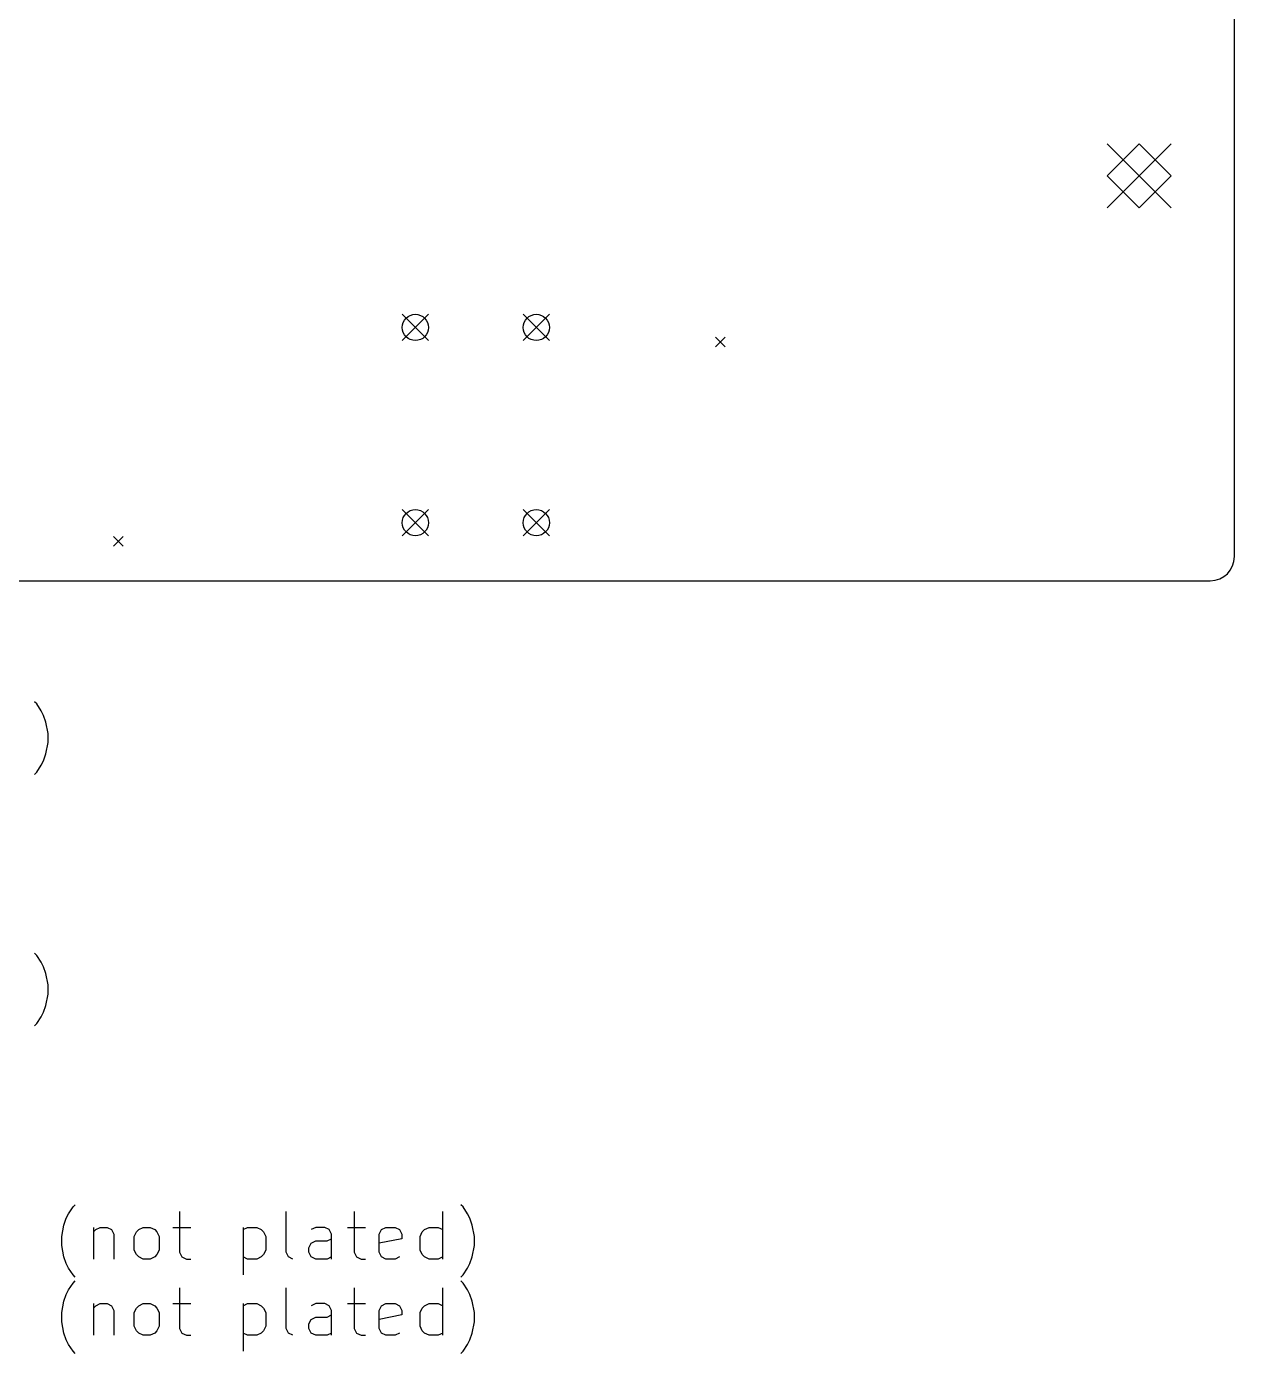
# Model space of a CAD drawing. Extents: x 8.78 to 12.8, y -7.54 to -3.15.
# Drawn here: x 10.798 to 12.795, y -7.537 to -5.344 of the extents above; entities that cross this region are included whole.
import ezdxf

# ---------------------------------------------------------------- set-up
doc = ezdxf.new("R2010")
doc.units = 0
doc.header["$MEASUREMENT"] = 0
doc.layers.add('BLACK', color=7, linetype='CONTINUOUS')

msp = doc.modelspace()

# ---------------------------------------------------------------- linework, layer by layer
at = {"layer": 'BLACK', "linetype": 'CONTINUOUS'}
for p, q in [((12.7953, -6.22), (12.7953, -3.19)), ((12.5846, -5.5374), (12.6909, -5.6437)), ((12.6909, -5.5374), (12.5846, -5.6437)), ((12.6378, -5.5374), (12.5846, -5.5906)), ((12.6909, -5.5906), (12.6378, -5.5374)), ((12.5846, -5.5906), (12.6378, -5.6437)), ((12.6378, -5.6437), (12.6909, -5.5906)), ((11.4193, -5.8195), (11.4627, -5.8628)), ((11.4627, -5.8195), (11.4193, -5.8628)), ((11.6193, -5.8195), (11.6627, -5.8628)), ((11.6627, -5.8195), (11.6193, -5.8628)), ((11.937, -5.857), (11.953, -5.873)), ((11.953, -5.857), (11.937, -5.873)), ((11.4193, -6.1423), (11.4627, -6.1857)), ((11.4627, -6.1423), (11.4193, -6.1857)), ((11.6193, -6.1423), (11.6627, -6.1857)), ((11.6627, -6.1423), (11.6193, -6.1857)), ((10.942, -6.187), (10.958, -6.203)), ((10.958, -6.187), (10.942, -6.203)), ((8.8983, -6.26), (12.7553, -6.26)), ((10.815, -6.4637), (10.8113, -6.46)), ((10.8225, -6.475), (10.815, -6.4637)), ((10.8263, -6.4825), (10.8225, -6.475)), ((10.83, -6.4937), (10.8263, -6.4825)), ((10.8338, -6.5125), (10.83, -6.4937)), ((10.8338, -6.5275), (10.8338, -6.5125)), ((10.83, -6.5462), (10.8338, -6.5275)), ((10.8225, -6.565), (10.8263, -6.5575)), ((10.8263, -6.5575), (10.83, -6.5462)), ((10.8113, -6.58), (10.815, -6.5762)), ((10.815, -6.5762), (10.8225, -6.565)), ((10.815, -6.8795), (10.8113, -6.8757)), ((10.8225, -6.8907), (10.815, -6.8795)), ((10.8263, -6.8982), (10.8225, -6.8907)), ((10.83, -6.9095), (10.8263, -6.8982)), ((10.8338, -6.9282), (10.83, -6.9095)), ((10.8338, -6.9432), (10.8338, -6.9282)), ((10.83, -6.962), (10.8338, -6.9432)), ((10.8225, -6.9807), (10.8263, -6.9732)), ((10.8263, -6.9732), (10.83, -6.962)), ((10.8113, -6.9957), (10.815, -6.9919)), ((10.815, -6.9919), (10.8225, -6.9807)), ((10.8675, -7.3065), (10.875, -7.2952)), ((10.875, -7.2952), (10.8788, -7.2915)), ((11.0512, -7.3027), (11.0512, -7.3702)), ((11.2275, -7.3702), (11.2275, -7.3027)), ((11.34, -7.3027), (11.34, -7.3702)), ((11.4862, -7.3815), (11.4862, -7.3027)), ((11.5199, -7.2952), (11.5162, -7.2915)), ((11.5274, -7.3065), (11.5199, -7.2952)), ((10.8563, -7.344), (10.86, -7.3252)), ((10.86, -7.3252), (10.8638, -7.314)), ((10.8638, -7.314), (10.8675, -7.3065)), ((11.5312, -7.314), (11.5274, -7.3065)), ((11.5349, -7.3252), (11.5312, -7.314)), ((11.5387, -7.344), (11.5349, -7.3252)), ((10.8563, -7.359), (10.8563, -7.344)), ((10.9088, -7.329), (10.9088, -7.3815)), ((10.9088, -7.3365), (10.9125, -7.3327)), ((10.9125, -7.3327), (10.92, -7.329)), ((10.92, -7.329), (10.9313, -7.329)), ((10.9313, -7.329), (10.9388, -7.3327)), ((10.9388, -7.3327), (10.9425, -7.3402)), ((10.9425, -7.3402), (10.9425, -7.3815)), ((10.9762, -7.344), (10.98, -7.3365)), ((10.9762, -7.3665), (10.9762, -7.344)), ((10.98, -7.3365), (10.9837, -7.3327)), ((10.9837, -7.3327), (10.9912, -7.329)), ((10.9912, -7.329), (11.0025, -7.329)), ((11.0025, -7.329), (11.01, -7.3327)), ((11.01, -7.3327), (11.0137, -7.3365)), ((11.0137, -7.3365), (11.0175, -7.344)), ((11.0175, -7.344), (11.0175, -7.3665)), ((11.04, -7.329), (11.07, -7.329)), ((11.1562, -7.329), (11.1562, -7.4077)), ((11.1562, -7.3327), (11.1637, -7.329)), ((11.1637, -7.329), (11.1787, -7.329)), ((11.1787, -7.329), (11.1862, -7.3327)), ((11.1862, -7.3327), (11.19, -7.3365)), ((11.19, -7.3365), (11.1937, -7.344)), ((11.1937, -7.344), (11.1937, -7.3665)), ((11.2762, -7.329), (11.2687, -7.3327)), ((11.2912, -7.329), (11.2762, -7.329)), ((11.2987, -7.3327), (11.2912, -7.329)), ((11.295, -7.3515), (11.3025, -7.3477)), ((11.3025, -7.3402), (11.2987, -7.3327)), ((11.3025, -7.3815), (11.3025, -7.3402)), ((11.3287, -7.329), (11.3587, -7.329)), ((11.3812, -7.3402), (11.3849, -7.3327)), ((11.3812, -7.3702), (11.3812, -7.3402)), ((11.4187, -7.3477), (11.3812, -7.3552)), ((11.3849, -7.3327), (11.3924, -7.329)), ((11.3924, -7.329), (11.4074, -7.329)), ((11.4074, -7.329), (11.4149, -7.3327)), ((11.4149, -7.3327), (11.4187, -7.3402)), ((11.4187, -7.3402), (11.4187, -7.3477)), ((11.4487, -7.344), (11.4524, -7.3365)), ((11.4487, -7.3665), (11.4487, -7.344)), ((11.4524, -7.3365), (11.4562, -7.3327)), ((11.4562, -7.3327), (11.4637, -7.329)), ((11.4637, -7.329), (11.4787, -7.329)), ((11.4787, -7.329), (11.4862, -7.3327)), ((11.5387, -7.359), (11.5387, -7.344)), ((10.86, -7.3777), (10.8563, -7.359)), ((10.98, -7.374), (10.9762, -7.3665)), ((11.0175, -7.3665), (11.0137, -7.374)), ((11.0512, -7.3702), (11.055, -7.3777)), ((11.1937, -7.3665), (11.19, -7.374)), ((11.2312, -7.3777), (11.2275, -7.3702)), ((11.265, -7.3627), (11.2687, -7.3552)), ((11.265, -7.3702), (11.265, -7.3627)), ((11.2687, -7.3777), (11.265, -7.3702)), ((11.2687, -7.3552), (11.2762, -7.3515)), ((11.2762, -7.3515), (11.295, -7.3515)), ((11.34, -7.3702), (11.3437, -7.3777)), ((11.3849, -7.3777), (11.3812, -7.3702)), ((11.4524, -7.374), (11.4487, -7.3665)), ((11.5349, -7.3777), (11.5387, -7.359)), ((10.8638, -7.3889), (10.86, -7.3777)), ((10.8675, -7.3964), (10.8638, -7.3889)), ((10.9837, -7.3777), (10.98, -7.374)), ((10.9912, -7.3815), (10.9837, -7.3777)), ((11.0025, -7.3815), (10.9912, -7.3815)), ((11.01, -7.3777), (11.0025, -7.3815)), ((11.0137, -7.374), (11.01, -7.3777)), ((11.055, -7.3777), (11.0625, -7.3815)), ((11.0625, -7.3815), (11.07, -7.3815)), ((11.1637, -7.3815), (11.1562, -7.3777)), ((11.1787, -7.3815), (11.1637, -7.3815)), ((11.1862, -7.3777), (11.1787, -7.3815)), ((11.19, -7.374), (11.1862, -7.3777)), ((11.2387, -7.3815), (11.2312, -7.3777)), ((11.2762, -7.3815), (11.2687, -7.3777)), ((11.295, -7.3815), (11.2762, -7.3815)), ((11.3025, -7.3777), (11.295, -7.3815)), ((11.3437, -7.3777), (11.3512, -7.3815)), ((11.3512, -7.3815), (11.3587, -7.3815)), ((11.3924, -7.3815), (11.3849, -7.3777)), ((11.4074, -7.3815), (11.3924, -7.3815)), ((11.4149, -7.3777), (11.4074, -7.3815)), ((11.4562, -7.3777), (11.4524, -7.374)), ((11.4637, -7.3815), (11.4562, -7.3777)), ((11.4787, -7.3815), (11.4637, -7.3815)), ((11.4862, -7.3777), (11.4787, -7.3815)), ((11.5274, -7.3964), (11.5312, -7.3889)), ((11.5312, -7.3889), (11.5349, -7.3777)), ((10.875, -7.4077), (10.8675, -7.3964)), ((10.8788, -7.4114), (10.875, -7.4077)), ((11.5162, -7.4114), (11.5199, -7.4077)), ((11.5199, -7.4077), (11.5274, -7.3964)), ((10.8638, -7.4399), (10.8675, -7.4324)), ((10.8675, -7.4324), (10.875, -7.4212)), ((10.875, -7.4212), (10.8788, -7.4174)), ((11.0512, -7.4287), (11.0512, -7.4962)), ((11.2275, -7.4962), (11.2275, -7.4287)), ((11.34, -7.4287), (11.34, -7.4962)), ((11.4862, -7.5074), (11.4862, -7.4287)), ((11.5199, -7.4212), (11.5162, -7.4174)), ((11.5274, -7.4324), (11.5199, -7.4212)), ((11.5312, -7.4399), (11.5274, -7.4324)), ((10.8563, -7.4699), (10.86, -7.4512)), ((10.86, -7.4512), (10.8638, -7.4399)), ((10.9088, -7.4549), (10.9088, -7.5074)), ((10.9125, -7.4587), (10.92, -7.4549)), ((10.92, -7.4549), (10.9313, -7.4549)), ((10.9313, -7.4549), (10.9388, -7.4587)), ((10.9837, -7.4587), (10.9912, -7.4549)), ((10.9912, -7.4549), (11.0025, -7.4549)), ((11.0025, -7.4549), (11.01, -7.4587)), ((11.04, -7.4549), (11.07, -7.4549)), ((11.1562, -7.4549), (11.1562, -7.5337)), ((11.1562, -7.4587), (11.1637, -7.4549)), ((11.1637, -7.4549), (11.1787, -7.4549)), ((11.1787, -7.4549), (11.1862, -7.4587)), ((11.2762, -7.4549), (11.2687, -7.4587)), ((11.2912, -7.4549), (11.2762, -7.4549)), ((11.2987, -7.4587), (11.2912, -7.4549)), ((11.3287, -7.4549), (11.3587, -7.4549)), ((11.3849, -7.4587), (11.3924, -7.4549)), ((11.3924, -7.4549), (11.4074, -7.4549)), ((11.4074, -7.4549), (11.4149, -7.4587)), ((11.4562, -7.4587), (11.4637, -7.4549)), ((11.4637, -7.4549), (11.4787, -7.4549)), ((11.4787, -7.4549), (11.4862, -7.4587)), ((11.5349, -7.4512), (11.5312, -7.4399)), ((11.5387, -7.4699), (11.5349, -7.4512)), ((10.8563, -7.4849), (10.8563, -7.4699)), ((10.9088, -7.4624), (10.9125, -7.4587)), ((10.9388, -7.4587), (10.9425, -7.4662)), ((10.9425, -7.4662), (10.9425, -7.5074)), ((10.9762, -7.4699), (10.98, -7.4624)), ((10.9762, -7.4924), (10.9762, -7.4699)), ((10.98, -7.4624), (10.9837, -7.4587)), ((11.01, -7.4587), (11.0137, -7.4624)), ((11.0137, -7.4624), (11.0175, -7.4699)), ((11.0175, -7.4699), (11.0175, -7.4924)), ((11.1862, -7.4587), (11.19, -7.4624)), ((11.19, -7.4624), (11.1937, -7.4699)), ((11.1937, -7.4699), (11.1937, -7.4924)), ((11.2687, -7.4812), (11.2762, -7.4774)), ((11.2762, -7.4774), (11.295, -7.4774)), ((11.295, -7.4774), (11.3025, -7.4737)), ((11.3025, -7.4662), (11.2987, -7.4587)), ((11.3025, -7.5074), (11.3025, -7.4662)), ((11.3812, -7.4662), (11.3849, -7.4587)), ((11.3812, -7.4962), (11.3812, -7.4662)), ((11.4187, -7.4737), (11.3812, -7.4812)), ((11.4149, -7.4587), (11.4187, -7.4662)), ((11.4187, -7.4662), (11.4187, -7.4737)), ((11.4487, -7.4699), (11.4524, -7.4624)), ((11.4487, -7.4924), (11.4487, -7.4699)), ((11.4524, -7.4624), (11.4562, -7.4587)), ((11.5387, -7.4849), (11.5387, -7.4699)), ((10.86, -7.5037), (10.8563, -7.4849)), ((10.98, -7.4999), (10.9762, -7.4924)), ((10.9837, -7.5037), (10.98, -7.4999)), ((11.0137, -7.4999), (11.01, -7.5037)), ((11.0175, -7.4924), (11.0137, -7.4999)), ((11.0512, -7.4962), (11.055, -7.5037)), ((11.19, -7.4999), (11.1862, -7.5037)), ((11.1937, -7.4924), (11.19, -7.4999)), ((11.2312, -7.5037), (11.2275, -7.4962)), ((11.265, -7.4887), (11.2687, -7.4812)), ((11.265, -7.4962), (11.265, -7.4887)), ((11.2687, -7.5037), (11.265, -7.4962)), ((11.34, -7.4962), (11.3437, -7.5037)), ((11.3849, -7.5037), (11.3812, -7.4962)), ((11.4524, -7.4999), (11.4487, -7.4924)), ((11.4562, -7.5037), (11.4524, -7.4999)), ((11.5349, -7.5037), (11.5387, -7.4849)), ((10.8638, -7.5149), (10.86, -7.5037)), ((10.8675, -7.5224), (10.8638, -7.5149)), ((10.875, -7.5337), (10.8675, -7.5224)), ((10.9912, -7.5074), (10.9837, -7.5037)), ((11.0025, -7.5074), (10.9912, -7.5074)), ((11.01, -7.5037), (11.0025, -7.5074)), ((11.055, -7.5037), (11.0625, -7.5074)), ((11.0625, -7.5074), (11.07, -7.5074)), ((11.1637, -7.5074), (11.1562, -7.5037)), ((11.1787, -7.5074), (11.1637, -7.5074)), ((11.1862, -7.5037), (11.1787, -7.5074)), ((11.2387, -7.5074), (11.2312, -7.5037)), ((11.2762, -7.5074), (11.2687, -7.5037)), ((11.295, -7.5074), (11.2762, -7.5074)), ((11.3025, -7.5037), (11.295, -7.5074)), ((11.3437, -7.5037), (11.3512, -7.5074)), ((11.3512, -7.5074), (11.3587, -7.5074)), ((11.3924, -7.5074), (11.3849, -7.5037)), ((11.4074, -7.5074), (11.3924, -7.5074)), ((11.4149, -7.5037), (11.4074, -7.5074)), ((11.4637, -7.5074), (11.4562, -7.5037)), ((11.4787, -7.5074), (11.4637, -7.5074)), ((11.4862, -7.5037), (11.4787, -7.5074)), ((11.5199, -7.5337), (11.5274, -7.5224)), ((11.5274, -7.5224), (11.5312, -7.5149)), ((11.5312, -7.5149), (11.5349, -7.5037)), ((10.8788, -7.5374), (10.875, -7.5337)), ((11.5162, -7.5374), (11.5199, -7.5337))]:
    msp.add_line(p, q, dxfattribs=at)
at = {"layer": 'BLACK'}
for centre in [(11.441, -5.8412), (11.641, -5.8412), (11.441, -6.164), (11.641, -6.164)]:
    msp.add_circle(centre, 0.0217, dxfattribs=at)
msp.add_arc((12.7553, -6.22), 0.04, -89.9989, 0, dxfattribs=at)

doc.saveas('drawing.dxf')
